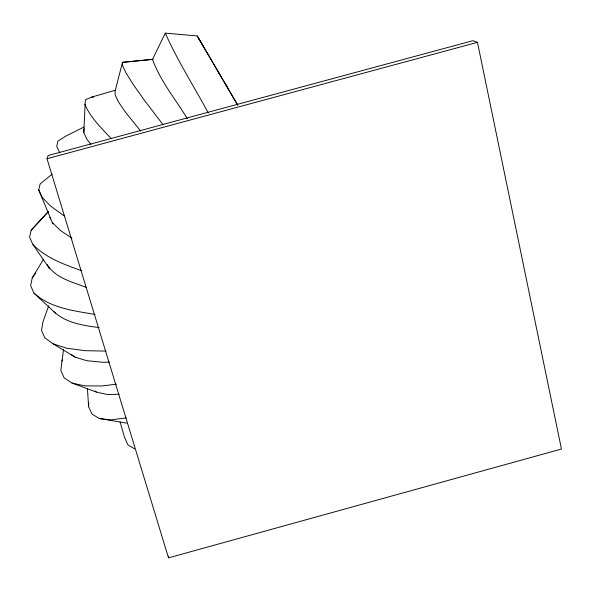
<?xml version="1.0" encoding="UTF-8"?>
<svg xmlns="http://www.w3.org/2000/svg" width="591" height="591" viewBox="0 0 591 591"><rect width="100%" height="100%" fill="white"/><g stroke="black" fill="none" stroke-linecap="round" stroke-linejoin="round"><path stroke-width="0.89" d="M90.97 144.522L87.04 139.498L83.752 132.532L85.355 99.753L91.849 97.05L115.356 90.201M126.733 423.156L99.258 418.517L91.93 414.003L88.591 406.645L88.761 403.047M63.547 349.333L60.814 370.483L64.153 377.871L72.05 383.079L96.983 392.306L107.821 394.552L119.175 394.241M83.752 132.532L84.21 128.668M43.527 259.25L32.224 277.881L30.621 285.697L33.99 293.136L55.635 313.319M48.432 211.475L31.19 230.172L29.55 237.102L32.948 244.556L49.614 268.861M52.902 224.048L38.725 189.925L40.195 183.875L52.185 174.131M47.021 158.728L48.152 155.514L472.8 40.713L477.462 42.345L561.45 449.034L168.509 557.86L47.021 158.728L477.462 42.345M48.758 305.636L42.914 321.859L41.533 330.465L44.879 337.882L53.205 343.873L75.042 357.134L86.803 360.702L103.041 362.29L109.335 362.12M61.811 361.19L62.528 359.55M187.377 118.798C175.571 99.258 160.287 81.004 152.508 59.418L165.281 33.14L197.202 35.933L202.935 45.647M32.224 277.881L35.852 272.916M48.004 212.073L31.19 230.172M84.025 126.999L65.926 136.056L57.866 141.16L56.743 146.383L59.839 153.032M126.223 417.889L110.68 419.891L99.258 418.517M116.53 384.15L101.94 385.96L84.639 385.849L72.05 383.079M153.172 59.263L122.507 62.328L115.119 91.051L115.164 94.996L118.488 101.94L125.262 111.965L140.761 131.113M152.508 59.418L122.507 62.328L122.706 65.978L126.304 73.447L133.455 84.808L144.197 100.012L162.998 124.642M106.077 351.098L85.23 350.699L66.657 348.217L53.205 343.873M91.849 97.05L93.659 97.219M99.155 327.577C83.301 325.538 65.97 322.989 53.847 311.656M95.092 314.464C73.971 310.8 50.486 308.162 33.99 293.136M81.41 270.589C64.131 264.517 45.987 257.971 32.948 244.556M86.648 287.558C72.929 282.047 55.199 278.28 47.354 264.532M134.593 448.857L127.981 444.934L124.635 437.606L120.069 421.848M71.976 238.232L60.119 230.291L52.296 222.541M94.907 390.895L96.289 391.833M64.685 216.24L50.774 206.207L42.168 197.394L38.725 189.925M71.363 354.46L75.042 357.134M110.938 138.346C101.246 127.833 90.349 117.609 84.786 104.164M199.529 39.863L198.945 38.91L204.663 48.728M201.339 42.921L208.852 55.724M207.352 53.153L226.996 86.655M225.703 84.454L237.774 105.05M218.286 72.043L237.708 105.264M202.942 45.78L219.822 74.665M197.202 35.933L200.645 41.828M208.224 112.8C193.855 86.308 177.566 60.674 165.281 33.14M49.814 217.362L50.567 219.01M87.453 388.782L88.591 406.645M168.405 556.109L168.509 557.86"/></g></svg>
